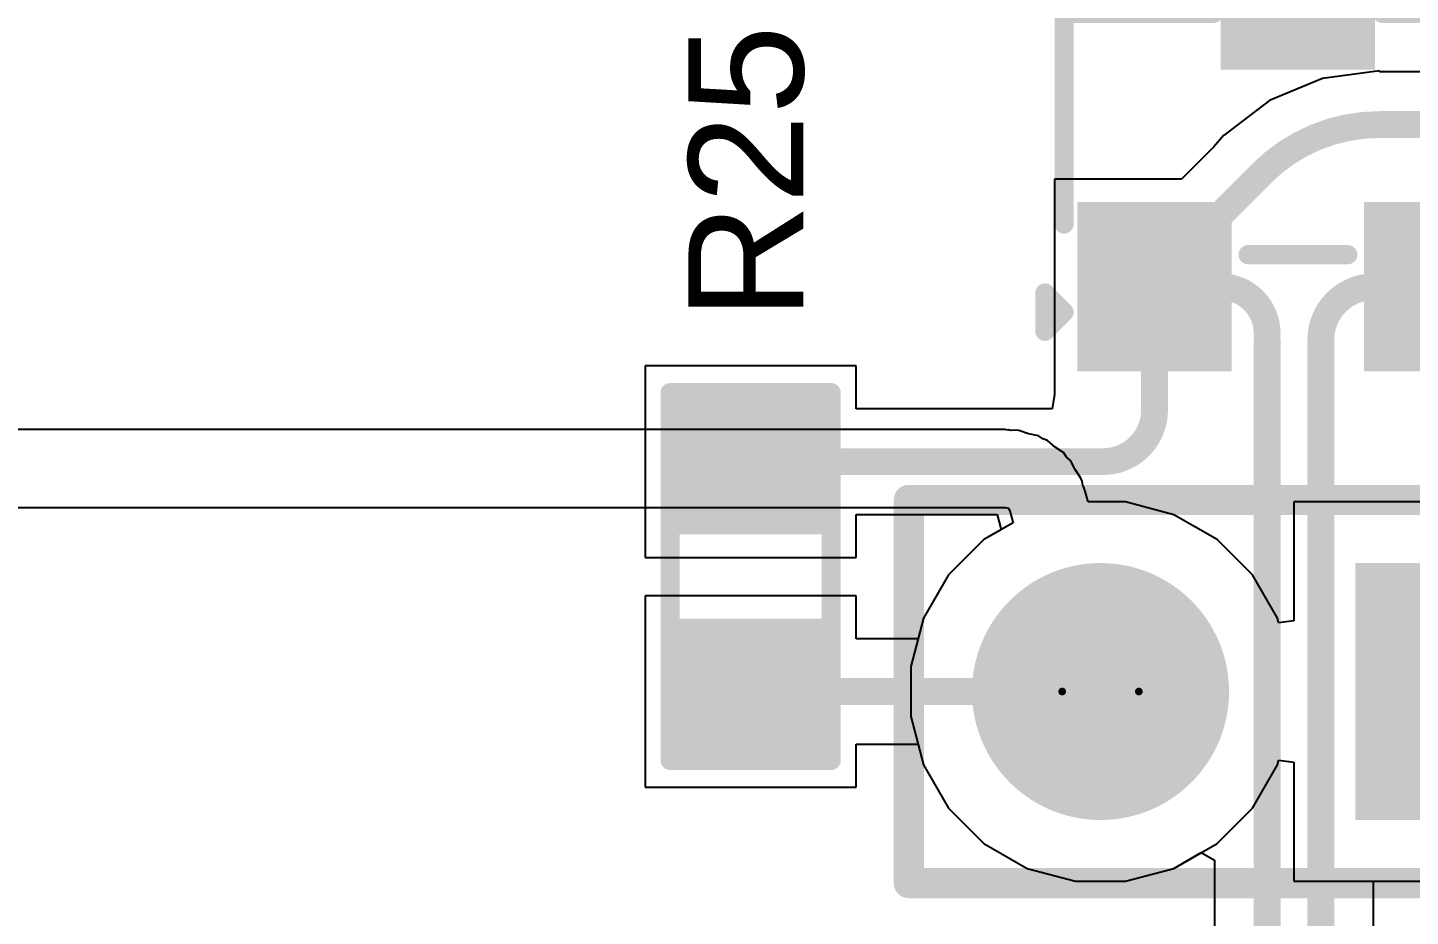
# Model space of a CAD drawing. Header units: inches. Extents: x -25 to 209, y 65 to 158.
# Drawn here: x -13.24 to -4.08, y 81.57 to 87.46 of the extents above; entities that cross this region are included whole.
import ezdxf

# ---------------------------------------------------------------- set-up
doc = ezdxf.new("R2010")
doc.units = ezdxf.units.IN
for name, color, linetype in [('Bottom Layer', 5, 'Continuous'), ('Bottom Solder', 6, 'Continuous'), ('Drill Drawing', 1, 'Continuous'), ('Multi-Layer', 9, 'Continuous'), ('Pad Holes', 156, 'Continuous'), ('Top Layer', 1, 'Continuous'), ('Top Overlay', 2, 'Continuous'), ('Top Paste', 8, 'Continuous'), ('Top Solder', 216, 'Continuous')]:
    doc.layers.add(name, color=color, linetype=linetype)
doc.styles.add('Arial', font='', dxfattribs={"height": 0.2})
doc.styles.get('Arial').set_extended_font_data('Arial')

# ---------------------------------------------------------------- blocks, each defined once
blk = doc.blocks.new('R___0603_33')
at = {"layer": 'Top Layer'}
for points in [[(-0.3809999999999999, 0.4445), (-0.3809999999999999, -0.4445), (-1.143, -0.4445), (-1.143, 0.4445)], [(1.143, 0.4445), (1.143, -0.4445), (0.3809999999999999, -0.4445), (0.3809999999999999, 0.4445)]]:
    blk.add_hatch(color=1, dxfattribs=at).paths.add_polyline_path(points)
at = {"layer": 'Top Paste'}
for points in [[(-0.3809999999999999, 0.4445), (-0.3809999999999999, -0.4445), (-1.143, -0.4445), (-1.143, 0.4445)], [(1.143, 0.4445), (1.143, -0.4445), (0.3809999999999999, -0.4445), (0.3809999999999999, 0.4445)]]:
    blk.add_hatch(color=8, dxfattribs=at).paths.add_polyline_path(points)
at = {"layer": 'Top Solder'}
for points in [[(-0.2794, 0.5460999999999999), (-0.2794, -0.5460999999999999), (-1.2446, -0.5460999999999999), (-1.2446, 0.5460999999999999)], [(1.2446, 0.5460999999999999), (1.2446, -0.5460999999999999), (0.2794, -0.5460999999999999), (0.2794, 0.5460999999999999)]]:
    blk.add_hatch(color=216, dxfattribs=at).paths.add_polyline_path(points)
at = {"layer": 'Top Overlay'}
for points in [[(1.2192, 0.5334, 0.127, 0.127, 0), (-1.2192, 0.5334, 0.127, 0.127, 0)], [(-1.2192, -0.5334, 0.127, 0.127, 0), (-1.2192, 0.5334, 0.127, 0.127, 0)], [(1.2192, -0.5334, 0.127, 0.127, 0), (1.2192, 0.5334, 0.127, 0.127, 0)], [(1.2192, -0.5334, 0.127, 0.127, 0), (-1.2192, -0.5334, 0.127, 0.127, 0)]]:
    blk.add_lwpolyline(points, format="xyseb", dxfattribs=at)
for points in [[(-1.25095, 0.5334, 0.0635, 0.0635, 1), (-1.18745, 0.5334, 0.0635, 0.0635, 1)], [(-1.25095, 0.5334, 0.0635, 0.0635, 1), (-1.18745, 0.5334, 0.0635, 0.0635, 1)], [(1.18745, 0.5334, 0.0635, 0.0635, 1), (1.25095, 0.5334, 0.0635, 0.0635, 1)], [(1.18745, 0.5334, 0.0635, 0.0635, 1), (1.25095, 0.5334, 0.0635, 0.0635, 1)], [(-1.25095, -0.5334, 0.0635, 0.0635, 1), (-1.18745, -0.5334, 0.0635, 0.0635, 1)], [(-1.25095, -0.5334, 0.0635, 0.0635, 1), (-1.18745, -0.5334, 0.0635, 0.0635, 1)], [(1.18745, -0.5334, 0.0635, 0.0635, 1), (1.25095, -0.5334, 0.0635, 0.0635, 1)], [(1.18745, -0.5334, 0.0635, 0.0635, 1), (1.25095, -0.5334, 0.0635, 0.0635, 1)]]:
    blk.add_lwpolyline(points, format="xyseb", close=True, dxfattribs=at)
blk = doc.blocks.new('HDR1X2__62')
at = {"layer": 'Bottom Layer'}
blk.add_hatch(color=5, dxfattribs=at).paths.add_polyline_path([(-0.74999977, 0.74999977), (0.74999977, 0.74999977), (0.74999977, -0.74999977), (-0.74999977, -0.74999977)])
h = blk.add_hatch(color=5, dxfattribs=at)
edge = h.paths.add_edge_path()
edge.add_arc((2.54, 0), 0.7499985, 0, 360)
at = {"layer": 'Bottom Solder'}
blk.add_hatch(color=6, dxfattribs=at).paths.add_polyline_path([(-0.85159977, 0.85159977), (0.85159977, 0.85159977), (0.85159977, -0.85159977), (-0.85159977, -0.85159977)])
h = blk.add_hatch(color=6, dxfattribs=at)
edge = h.paths.add_edge_path()
edge.add_arc((2.54, 0), 0.8515985, 0, 360)
at = {"layer": 'Multi-Layer'}
blk.add_hatch(color=9, dxfattribs=at).paths.add_polyline_path([(-0.74999977, 0.74999977), (0.74999977, 0.74999977), (0.74999977, -0.74999977), (-0.74999977, -0.74999977)])
h = blk.add_hatch(color=9, dxfattribs=at)
edge = h.paths.add_edge_path()
edge.add_arc((2.54, 0), 0.7499985, 0, 360)
at = {"layer": 'Pad Holes'}
h = blk.add_hatch(color=7, dxfattribs=at)
edge = h.paths.add_edge_path()
edge.add_arc((0, 0), 0.4499991, 0, 360)
h = blk.add_hatch(color=7, dxfattribs=at)
edge = h.paths.add_edge_path()
edge.add_arc((2.54, 0), 0.4499991, 0, 360)
at = {"layer": 'Top Layer'}
blk.add_hatch(color=1, dxfattribs=at).paths.add_polyline_path([(-0.74999977, 0.74999977), (0.74999977, 0.74999977), (0.74999977, -0.74999977), (-0.74999977, -0.74999977)])
h = blk.add_hatch(color=1, dxfattribs=at)
edge = h.paths.add_edge_path()
edge.add_arc((2.54, 0), 0.7499985, 0, 360)
at = {"layer": 'Top Solder'}
blk.add_hatch(color=216, dxfattribs=at).paths.add_polyline_path([(-0.85159977, 0.85159977), (0.85159977, 0.85159977), (0.85159977, -0.85159977), (-0.85159977, -0.85159977)])
h = blk.add_hatch(color=216, dxfattribs=at)
edge = h.paths.add_edge_path()
edge.add_arc((2.54, 0), 0.8515985, 0, 360)
at = {"layer": 'Top Overlay'}
for points in [[(3.81, 1.27, 0.1999996, 0.1999996, 0), (-1.27, 1.27, 0.1999996, 0.1999996, 0)], [(-1.27, 1.27, 0.1999996, 0.1999996, 0), (-1.27, -1.27, 0.1999996, 0.1999996, 0)], [(3.81, 1.27, 0.1999996, 0.1999996, 0), (3.81, -1.27, 0.1999996, 0.1999996, 0)], [(3.81, -1.27, 0.1999996, 0.1999996, 0), (-1.27, -1.27, 0.1999996, 0.1999996, 0)]]:
    blk.add_lwpolyline(points, format="xyseb", dxfattribs=at)
for points in [[(-1.3199999, 1.27, 0.0999998, 0.0999998, 1), (-1.2200001, 1.27, 0.0999998, 0.0999998, 1)], [(-1.3199999, 1.27, 0.0999998, 0.0999998, 1), (-1.2200001, 1.27, 0.0999998, 0.0999998, 1)], [(3.7600001, 1.27, 0.0999998, 0.0999998, 1), (3.8599999, 1.27, 0.0999998, 0.0999998, 1)], [(3.7600001, 1.27, 0.0999998, 0.0999998, 1), (3.8599999, 1.27, 0.0999998, 0.0999998, 1)], [(-1.3199999, -1.27, 0.0999998, 0.0999998, 1), (-1.2200001, -1.27, 0.0999998, 0.0999998, 1)], [(-1.3199999, -1.27, 0.0999998, 0.0999998, 1), (-1.2200001, -1.27, 0.0999998, 0.0999998, 1)], [(3.7600001, -1.27, 0.0999998, 0.0999998, 1), (3.8599999, -1.27, 0.0999998, 0.0999998, 1)], [(3.7600001, -1.27, 0.0999998, 0.0999998, 1), (3.8599999, -1.27, 0.0999998, 0.0999998, 1)]]:
    blk.add_lwpolyline(points, format="xyseb", close=True, dxfattribs=at)
blk = doc.blocks.new('SOT_23_65')
at = {"layer": 'Top Layer'}
for points in [[(-0.41000045, 1.46000089), (0.41000045, 1.46000089), (0.41000045, 0.54000019), (-0.41000045, 0.54000019)], [(-1.36000109, -0.54000019), (-0.54000019, -0.54000019), (-0.54000019, -1.46000089), (-1.36000109, -1.46000089)], [(0.54000019, -0.54000019), (1.36000109, -0.54000019), (1.36000109, -1.46000089), (0.54000019, -1.46000089)]]:
    blk.add_hatch(color=1, dxfattribs=at).paths.add_polyline_path(points)
at = {"layer": 'Top Paste'}
for points in [[(-0.41000045, 1.46000089), (0.41000045, 1.46000089), (0.41000045, 0.54000019), (-0.41000045, 0.54000019)], [(-1.36000109, -0.54000019), (-0.54000019, -0.54000019), (-0.54000019, -1.46000089), (-1.36000109, -1.46000089)], [(0.54000019, -0.54000019), (1.36000109, -0.54000019), (1.36000109, -1.46000089), (0.54000019, -1.46000089)]]:
    blk.add_hatch(color=8, dxfattribs=at).paths.add_polyline_path(points)
at = {"layer": 'Top Solder'}
for points in [[(-0.51160045, 1.56160089), (0.51160045, 1.56160089), (0.51160045, 0.43840019), (-0.51160045, 0.43840019)], [(-1.46160109, -0.43840019), (-0.43840019, -0.43840019), (-0.43840019, -1.56160089), (-1.46160109, -1.56160089)], [(0.43840019, -0.43840019), (1.46160109, -0.43840019), (1.46160109, -1.56160089), (0.43840019, -1.56160089)]]:
    blk.add_hatch(color=216, dxfattribs=at).paths.add_polyline_path(points)
at = {"layer": 'Top Overlay'}
for points in [[(-1.5494, -0.5841999999999999, 0.127, 0.127, 0), (-1.5494, 0.8128, 0.127, 0.127, 0)], [(-1.5494, 0.8128, 0.127, 0.127, 0), (-0.5588, 0.8128, 0.127, 0.127, 0)], [(0.5588, 0.8128, 0.127, 0.127, 0), (1.5494, 0.8128, 0.127, 0.127, 0)], [(1.5494, -0.5841999999999999, 0.127, 0.127, 0), (1.5494, 0.8128, 0.127, 0.127, 0)], [(-0.3302, -0.7874, 0.127, 0.127, 0), (0.3302, -0.7874, 0.127, 0.127, 0)], [(-1.6764, -1.0414, 0.127, 0.127, 0), (-1.5494, -1.1684, 0.127, 0.127, 0)], [(-1.6764, -1.2954, 0.127, 0.127, 0), (-1.6764, -1.0414, 0.127, 0.127, 0)], [(-1.6764, -1.2954, 0.127, 0.127, 0), (-1.5494, -1.1684, 0.127, 0.127, 0)]]:
    blk.add_lwpolyline(points, format="xyseb", dxfattribs=at)
for points in [[(-1.58115, 0.8128, 0.0635, 0.0635, 1), (-1.51765, 0.8128, 0.0635, 0.0635, 1)], [(-1.58115, 0.8128, 0.0635, 0.0635, 1), (-1.51765, 0.8128, 0.0635, 0.0635, 1)], [(-0.5905499999999999, 0.8128, 0.0635, 0.0635, 1), (-0.52705, 0.8128, 0.0635, 0.0635, 1)], [(0.52705, 0.8128, 0.0635, 0.0635, 1), (0.5905499999999999, 0.8128, 0.0635, 0.0635, 1)], [(1.51765, 0.8128, 0.0635, 0.0635, 1), (1.58115, 0.8128, 0.0635, 0.0635, 1)], [(1.51765, 0.8128, 0.0635, 0.0635, 1), (1.58115, 0.8128, 0.0635, 0.0635, 1)], [(-1.58115, -0.5841999999999999, 0.0635, 0.0635, 1), (-1.51765, -0.5841999999999999, 0.0635, 0.0635, 1)], [(1.51765, -0.5841999999999999, 0.0635, 0.0635, 1), (1.58115, -0.5841999999999999, 0.0635, 0.0635, 1)], [(-0.36195, -0.7874, 0.0635, 0.0635, 1), (-0.29845, -0.7874, 0.0635, 0.0635, 1)], [(0.29845, -0.7874, 0.0635, 0.0635, 1), (0.36195, -0.7874, 0.0635, 0.0635, 1)], [(-1.70815, -1.0414, 0.0635, 0.0635, 1), (-1.64465, -1.0414, 0.0635, 0.0635, 1)], [(-1.70815, -1.0414, 0.0635, 0.0635, 1), (-1.64465, -1.0414, 0.0635, 0.0635, 1)], [(-1.58115, -1.1684, 0.0635, 0.0635, 1), (-1.51765, -1.1684, 0.0635, 0.0635, 1)], [(-1.58115, -1.1684, 0.0635, 0.0635, 1), (-1.51765, -1.1684, 0.0635, 0.0635, 1)], [(-1.70815, -1.2954, 0.0635, 0.0635, 1), (-1.64465, -1.2954, 0.0635, 0.0635, 1)], [(-1.70815, -1.2954, 0.0635, 0.0635, 1), (-1.64465, -1.2954, 0.0635, 0.0635, 1)]]:
    blk.add_lwpolyline(points, format="xyseb", close=True, dxfattribs=at)

msp = doc.modelspace()

# ---------------------------------------------------------------- linework, layer by layer
at = {"layer": 'Bottom Layer'}
for p, q in [((-6.7664965, 84.79515171999999), (-16.16706444, 84.79515171999999)), ((-6.747649699999999, 84.79140268), (-6.7664965, 84.79515171999999)), ((-6.743834619999999, 84.79216214), (-6.747649699999999, 84.79140268)), ((-6.727245879999999, 84.78886522), (-6.743834619999999, 84.79216214)), ((-6.698904559999999, 84.79072196), (-6.727245879999999, 84.78886522)), ((-6.67619188, 84.78773238), (-6.698904559999999, 84.79072196)), ((-6.612051800000001, 84.76596204), (-6.67619188, 84.78773238)), ((-6.545618099999999, 84.75275403999999), (-6.612051800000001, 84.76596204)), ((-6.517192959999999, 84.73376499999999), (-6.545618099999999, 84.75275403999999)), ((-6.484820659999999, 84.72277695999999), (-6.517192959999999, 84.73376499999999)), ((-6.4338962, 84.67811868), (-6.484820659999999, 84.72277695999999)), ((-6.3775717, 84.64049366), (-6.4338962, 84.67811868)), ((-6.35857758, 84.61207105999999), (-6.3775717, 84.64049366)), ((-6.33287278, 84.5895311), (-6.35857758, 84.61207105999999)), ((-6.30291094, 84.52877937999999), (-6.33287278, 84.5895311)), ((-6.2652783, 84.47246758), (-6.30291094, 84.52877937999999)), ((-6.256507679999999, 84.45129922), (-6.2652783, 84.47246758)), ((-6.250965399999999, 84.42344557999999), (-6.256507679999999, 84.45129922)), ((-6.2434851, 84.40827924), (-6.250965399999999, 84.42344557999999)), ((-6.243228559999999, 84.40436763999999), (-6.2434851, 84.40827924)), ((-6.2347094, 84.38709056), (-6.243228559999999, 84.40436763999999)), ((-6.215661939999999, 84.31599849999999), (-6.2347094, 84.38709056)), ((-5.96838532, 84.31599849999999), (-6.215661939999999, 84.31599849999999)), ((-5.64843422, 84.23026842), (-5.96838532, 84.31599849999999)), ((-2.84400498, 84.31599849999999), (-4.85200198, 84.31599849999999)), ((-4.85200198, 84.31599849999999), (-4.85200198, 83.52659444)), ((-16.1798, 84.2772), (-6.7664965, 84.2772)), ((-6.7664965, 84.2772), (-6.74378382, 84.27421041999999)), ((-6.74378382, 84.27421041999999), (-6.7350132, 84.25304206)), ((-6.7350132, 84.25304206), (-6.715963199999999, 84.18194238)), ((-5.36157424, 84.06465026), (-5.64843422, 84.23026842)), ((-6.71315142, 84.17624008), (-6.90643272, 84.06465026)), ((-6.715963199999999, 84.18194238), (-6.71315142, 84.17624008)), ((-6.90643272, 84.06465026), (-7.140653739999999, 83.83042924)), ((-5.12735322, 83.83042924), (-5.36157424, 84.06465026)), ((-7.140653739999999, 83.83042924), (-7.306271899999999, 83.54356925999998)), ((-4.96173506, 83.54356925999998), (-5.12735322, 83.83042924)), ((-7.306271899999999, 83.54356925999998), (-7.39200198, 83.22361815999999)), ((-4.953601979999999, 83.51321879999999), (-4.96173506, 83.54356925999998)), ((-4.85200198, 83.52659444), (-4.953601979999999, 83.51321879999999)), ((-7.39200198, 83.22361815999999), (-7.39200198, 82.89238184)), ((-7.39200198, 82.89238184), (-7.306271899999999, 82.57243073999999)), ((-7.306271899999999, 82.57243073999999), (-7.140653739999999, 82.28557075999998)), ((-5.12735322, 82.28557075999998), (-4.96173506, 82.57243073999999)), ((-4.96173506, 82.57243073999999), (-4.953601979999999, 82.6027812)), ((-4.953601979999999, 82.6027812), (-4.85200198, 82.58940555999999)), ((-4.85200198, 82.58940555999999), (-4.85200198, 81.8000015)), ((-7.140653739999999, 82.28557075999998), (-6.90643272, 82.05134974)), ((-5.36157424, 82.05134974), (-5.12735322, 82.28557075999998)), ((-6.90643272, 82.05134974), (-6.619572739999999, 81.88573158)), ((-5.64843422, 81.88573158), (-5.36157424, 82.05134974)), ((-6.619572739999999, 81.88573158), (-6.29962164, 81.8000015)), ((-5.96838532, 81.8000015), (-5.64843422, 81.88573158)), ((-6.29962164, 81.8000015), (-5.96838532, 81.8000015)), ((-4.85200198, 81.8000015), (-2.33600498, 81.8000015))]:
    msp.add_line(p, q, dxfattribs=at)
at = {"layer": 'Drill Drawing'}
for points in [[(-5.88000348, 83.05799999999999, 0.0508, 0.0508, 1), (-6.38800348, 83.05799999999999, 0.0508, 0.0508, 1)], [(-6.40070348, 83.05799999999999, 0.0254, 0.0254, 1), (-6.375303479999999, 83.05799999999999, 0.0254, 0.0254, 1)], [(-5.89270348, 83.05799999999999, 0.0254, 0.0254, 1), (-5.86730348, 83.05799999999999, 0.0254, 0.0254, 1)]]:
    msp.add_lwpolyline(points, format="xyseb", close=True, dxfattribs=at)
at = {"layer": 'Top Layer'}
for p, q in [((-4.28600362, 87.17153253999999), (-4.66306916, 87.12189078)), ((-4.28600362, 87.16578706), (-4.28600362, 87.17153253999999)), ((4.39316876, 87.16578706), (-4.28600362, 87.16578706)), ((-4.66306916, 87.12189078), (-5.01443752, 86.97634878)), ((-5.01443752, 86.97634878), (-5.237261559999999, 86.80537121999998)), ((-5.237261559999999, 86.80537121999998), (-5.315513879999999, 86.7453307)), ((-5.31616412, 86.74482778), (-5.383944019999999, 86.66891987999999)), ((-5.315513879999999, 86.7453307), (-5.31616412, 86.74482778)), ((-5.383944019999999, 86.66891987999999), (-5.5978679, 86.45499853999999)), ((-5.5978679, 86.45499853999999), (-6.440002359999999, 86.45499853999999)), ((-6.440002359999999, 86.45499853999999), (-6.440002359999999, 85.02700292)), ((-7.75425678, 85.217), (-9.151256779999999, 85.217)), ((-9.151256779999999, 85.217), (-9.151256779999999, 83.947)), ((-7.75425678, 84.9316183), (-7.75425678, 85.217)), ((-6.440004899999999, 85.02700292), (-6.4550163, 84.9316183)), ((-6.440002359999999, 85.02700292), (-6.440004899999999, 85.02700292)), ((-6.4550163, 84.9316183), (-7.75425678, 84.9316183)), ((-7.75425678, 83.947), (-7.75425678, 84.23238169999999)), ((-7.75425678, 84.23238169999999), (-6.81911514, 84.23238169999999)), ((-6.81911514, 84.23238169999999), (-6.79189142, 84.13078169999999)), ((-6.79189142, 84.13078169999999), (-6.90643272, 84.06465026)), ((-6.90643272, 84.06465026), (-7.140653739999999, 83.83042924)), ((-9.151256779999999, 83.947), (-7.75425678, 83.947)), ((-7.140653739999999, 83.83042924), (-7.306271899999999, 83.54356925999998)), ((-7.75425678, 83.693), (-9.151256779999999, 83.693)), ((-9.151256779999999, 83.693), (-9.151256779999999, 82.423)), ((-7.75425678, 83.4076183), (-7.75425678, 83.693)), ((-7.306271899999999, 83.54356925999998), (-7.34270058, 83.4076183)), ((-7.34270058, 83.4076183), (-7.75425678, 83.4076183)), ((-7.75425678, 82.423), (-7.75425678, 82.70838169999999)), ((-7.75425678, 82.70838169999999), (-7.34270058, 82.70838169999999)), ((-7.34270058, 82.70838169999999), (-7.306271899999999, 82.57243073999999)), ((-7.306271899999999, 82.57243073999999), (-7.140653739999999, 82.28557075999998)), ((-9.151256779999999, 82.423), (-7.75425678, 82.423)), ((-7.140653739999999, 82.28557075999998), (-6.90643272, 82.05134974)), ((-6.90643272, 82.05134974), (-6.619572739999999, 81.88573158)), ((-5.64843422, 81.88573158), (-5.4675024, 81.99019416)), ((-5.4675024, 81.99019416), (-5.37951172, 81.93939162)), ((-5.37951172, 81.93939162), (-5.37951172, 73.67319784)), ((-6.619572739999999, 81.88573158), (-6.29962164, 81.8000015)), ((-5.96838532, 81.8000015), (-5.64843422, 81.88573158)), ((-6.29962164, 81.8000015), (-5.96838532, 81.8000015)), ((-4.324675119999999, 73.67319784), (-4.324675119999999, 81.8000015)), ((-4.324675119999999, 81.8000015), (-2.33600498, 81.8000015))]:
    msp.add_line(p, q, dxfattribs=at)
for points in [[(-5.06444758, 86.49398246, 0.1778, 0.1778, -0.1987668812104455), (-4.28600362, 86.81616876, 0.1778, 0.1778, 0)], [(-4.28600362, 86.81616876, 0.1778, 0.1778, 0), (4.39316876, 86.81616876, 0.1778, 0.1778, 0)], [(-5.44632896, 86.11210108, 0.1778, 0.1778, 0), (-5.06488446, 86.49354557999999, 0.1778, 0.1778, 0)], [(-5.06488446, 86.49354557999999, 0.1778, 0.1778, -0.0001399528275527761), (-5.06444758, 86.49398246, 0.1778, 0.1778, 0)], [(-5.77600318, 85.79099936, 0.1778, 0.1778, 0), (-5.454901459999999, 86.11210108, 0.1778, 0.1778, 0)], [(-5.45693346, 85.74099946, 0.1778, 0.1778, 0), (-5.454901459999999, 86.11210108, 0.1778, 0.1778, 0)], [(-5.77600318, 85.74099946, 0.1778, 0.1778, 0), (-5.77600318, 85.79099936, 0.1778, 0.1778, 0)], [(-5.77600318, 84.92336329999999, 0.1778, 0.1778, 0), (-5.77600318, 85.74099946, 0.1778, 0.1778, 0)], [(-5.45693346, 85.74099946, 0.1778, 0.1778, 0), (-5.33861518, 85.74099946, 0.1778, 0.1778, 0)], [(-5.33861518, 85.74099946, 0.1778, 0.1778, -0.4142135623730951), (-5.02989342, 85.43227769999999, 0.1778, 0.1778, 0)], [(-4.67429342, 85.38891482, 0.1778, 0.1778, -0.4142135623730951), (-4.32220878, 85.74099946, 0.1778, 0.1778, 0)], [(-4.32220878, 85.74099946, 0.1778, 0.1778, 0), (-3.8760019, 85.74099946, 0.1778, 0.1778, 0)], [(-5.02989342, 73.67319784, 0.1778, 0.1778, 0), (-5.02989342, 85.38891482, 0.1778, 0.1778, 0)], [(-4.67429342, 73.67319784, 0.1778, 0.1778, 0), (-4.67429342, 85.38891482, 0.1778, 0.1778, 0)], [(-5.77600318, 84.92336329999999, 0.1778, 0.1778, -0.4142135623730951), (-6.117366479999999, 84.582, 0.1778, 0.1778, 0)], [(-8.45275678, 84.582, 0.1778, 0.1778, 0), (-6.117366479999999, 84.582, 0.1778, 0.1778, 0)], [(-8.45275678, 83.05799999999999, 0.1778, 0.1778, 0), (-8.45275678, 83.06999895999999, 0.1778, 0.1778, 0)], [(-8.45275678, 83.05799999999999, 0.1778, 0.1778, 0), (-6.13400348, 83.05799999999999, 0.1778, 0.1778, 0)]]:
    msp.add_lwpolyline(points, format="xyseb", dxfattribs=at)
for points in [[(-4.33045362, 86.81616876, 0.08889999999999999, 0.08889999999999999, 1), (-4.24155362, 86.81616876, 0.08889999999999999, 0.08889999999999999, 1)], [(-4.33045362, 86.81616876, 0.08889999999999999, 0.08889999999999999, 1), (-4.24155362, 86.81616876, 0.08889999999999999, 0.08889999999999999, 1)], [(-5.109334459999999, 86.49354557999999, 0.08889999999999999, 0.08889999999999999, 1), (-5.02043446, 86.49354557999999, 0.08889999999999999, 0.08889999999999999, 1)], [(-5.109334459999999, 86.49354557999999, 0.08889999999999999, 0.08889999999999999, 1), (-5.02043446, 86.49354557999999, 0.08889999999999999, 0.08889999999999999, 1)], [(-5.10889758, 86.49398246, 0.08889999999999999, 0.08889999999999999, 1), (-5.01999758, 86.49398246, 0.08889999999999999, 0.08889999999999999, 1)], [(-5.10889758, 86.49398246, 0.08889999999999999, 0.08889999999999999, 1), (-5.01999758, 86.49398246, 0.08889999999999999, 0.08889999999999999, 1)], [(-5.49935146, 86.11210108, 0.08889999999999999, 0.08889999999999999, 1), (-5.41045146, 86.11210108, 0.08889999999999999, 0.08889999999999999, 1)], [(-5.49935146, 86.11210108, 0.08889999999999999, 0.08889999999999999, 1), (-5.41045146, 86.11210108, 0.08889999999999999, 0.08889999999999999, 1)], [(-5.490778959999999, 86.11210108, 0.08889999999999999, 0.08889999999999999, 1), (-5.40187896, 86.11210108, 0.08889999999999999, 0.08889999999999999, 1)], [(-5.82045318, 85.79099936, 0.08889999999999999, 0.08889999999999999, 1), (-5.73155318, 85.79099936, 0.08889999999999999, 0.08889999999999999, 1)], [(-5.82045318, 85.79099936, 0.08889999999999999, 0.08889999999999999, 1), (-5.73155318, 85.79099936, 0.08889999999999999, 0.08889999999999999, 1)], [(-5.82045318, 85.74099946, 0.08889999999999999, 0.08889999999999999, 1), (-5.73155318, 85.74099946, 0.08889999999999999, 0.08889999999999999, 1)], [(-5.82045318, 85.74099946, 0.08889999999999999, 0.08889999999999999, 1), (-5.73155318, 85.74099946, 0.08889999999999999, 0.08889999999999999, 1)], [(-5.50138346, 85.74099946, 0.08889999999999999, 0.08889999999999999, 1), (-5.41248346, 85.74099946, 0.08889999999999999, 0.08889999999999999, 1)], [(-5.50138346, 85.74099946, 0.08889999999999999, 0.08889999999999999, 1), (-5.41248346, 85.74099946, 0.08889999999999999, 0.08889999999999999, 1)], [(-5.38306518, 85.74099946, 0.08889999999999999, 0.08889999999999999, 1), (-5.294165179999999, 85.74099946, 0.08889999999999999, 0.08889999999999999, 1)], [(-5.38306518, 85.74099946, 0.08889999999999999, 0.08889999999999999, 1), (-5.294165179999999, 85.74099946, 0.08889999999999999, 0.08889999999999999, 1)], [(-4.36665878, 85.74099946, 0.08889999999999999, 0.08889999999999999, 1), (-4.27775878, 85.74099946, 0.08889999999999999, 0.08889999999999999, 1)], [(-4.36665878, 85.74099946, 0.08889999999999999, 0.08889999999999999, 1), (-4.27775878, 85.74099946, 0.08889999999999999, 0.08889999999999999, 1)], [(-5.074343419999999, 85.43227769999999, 0.08889999999999999, 0.08889999999999999, 1), (-4.985443419999999, 85.43227769999999, 0.08889999999999999, 0.08889999999999999, 1)], [(-5.074343419999999, 85.38891482, 0.08889999999999999, 0.08889999999999999, 1), (-4.985443419999999, 85.38891482, 0.08889999999999999, 0.08889999999999999, 1)], [(-4.71874342, 85.38891482, 0.08889999999999999, 0.08889999999999999, 1), (-4.62984342, 85.38891482, 0.08889999999999999, 0.08889999999999999, 1)], [(-4.71874342, 85.38891482, 0.08889999999999999, 0.08889999999999999, 1), (-4.62984342, 85.38891482, 0.08889999999999999, 0.08889999999999999, 1)], [(-5.82045318, 84.92336329999999, 0.08889999999999999, 0.08889999999999999, 1), (-5.73155318, 84.92336329999999, 0.08889999999999999, 0.08889999999999999, 1)], [(-5.82045318, 84.92336329999999, 0.08889999999999999, 0.08889999999999999, 1), (-5.73155318, 84.92336329999999, 0.08889999999999999, 0.08889999999999999, 1)], [(-8.497206779999999, 84.582, 0.08889999999999999, 0.08889999999999999, 1), (-8.408306779999998, 84.582, 0.08889999999999999, 0.08889999999999999, 1)], [(-6.16181648, 84.582, 0.08889999999999999, 0.08889999999999999, 1), (-6.07291648, 84.582, 0.08889999999999999, 0.08889999999999999, 1)], [(-6.16181648, 84.582, 0.08889999999999999, 0.08889999999999999, 1), (-6.07291648, 84.582, 0.08889999999999999, 0.08889999999999999, 1)], [(-8.497206779999999, 83.06999895999999, 0.08889999999999999, 0.08889999999999999, 1), (-8.408306779999998, 83.06999895999999, 0.08889999999999999, 0.08889999999999999, 1)], [(-8.497206779999999, 83.05799999999999, 0.08889999999999999, 0.08889999999999999, 1), (-8.408306779999998, 83.05799999999999, 0.08889999999999999, 0.08889999999999999, 1)], [(-8.497206779999999, 83.05799999999999, 0.08889999999999999, 0.08889999999999999, 1), (-8.408306779999998, 83.05799999999999, 0.08889999999999999, 0.08889999999999999, 1)], [(-6.17845348, 83.05799999999999, 0.08889999999999999, 0.08889999999999999, 1), (-6.089553479999999, 83.05799999999999, 0.08889999999999999, 0.08889999999999999, 1)]]:
    msp.add_lwpolyline(points, format="xyseb", close=True, dxfattribs=at)

# ---------------------------------------------------------------- block references
msp.add_blockref('SOT_23_65', (-4.82600254, 86.741))
for name, p, rotation in [('R___0603_33', (-8.45275678, 83.82), 270), ('HDR1X2__62', (-3.59400348, 83.05799999999999), 180)]:
    msp.add_blockref(name, p, dxfattribs=dict(rotation=rotation))

# ---------------------------------------------------------------- texts
at = {"layer": 'Top Overlay', "style": 'Arial'}
msp.add_text('R25', height=0.7619999999999999, rotation=90, dxfattribs=at).set_placement((-8.10272446, 85.52213019999999))

doc.saveas('drawing.dxf')
